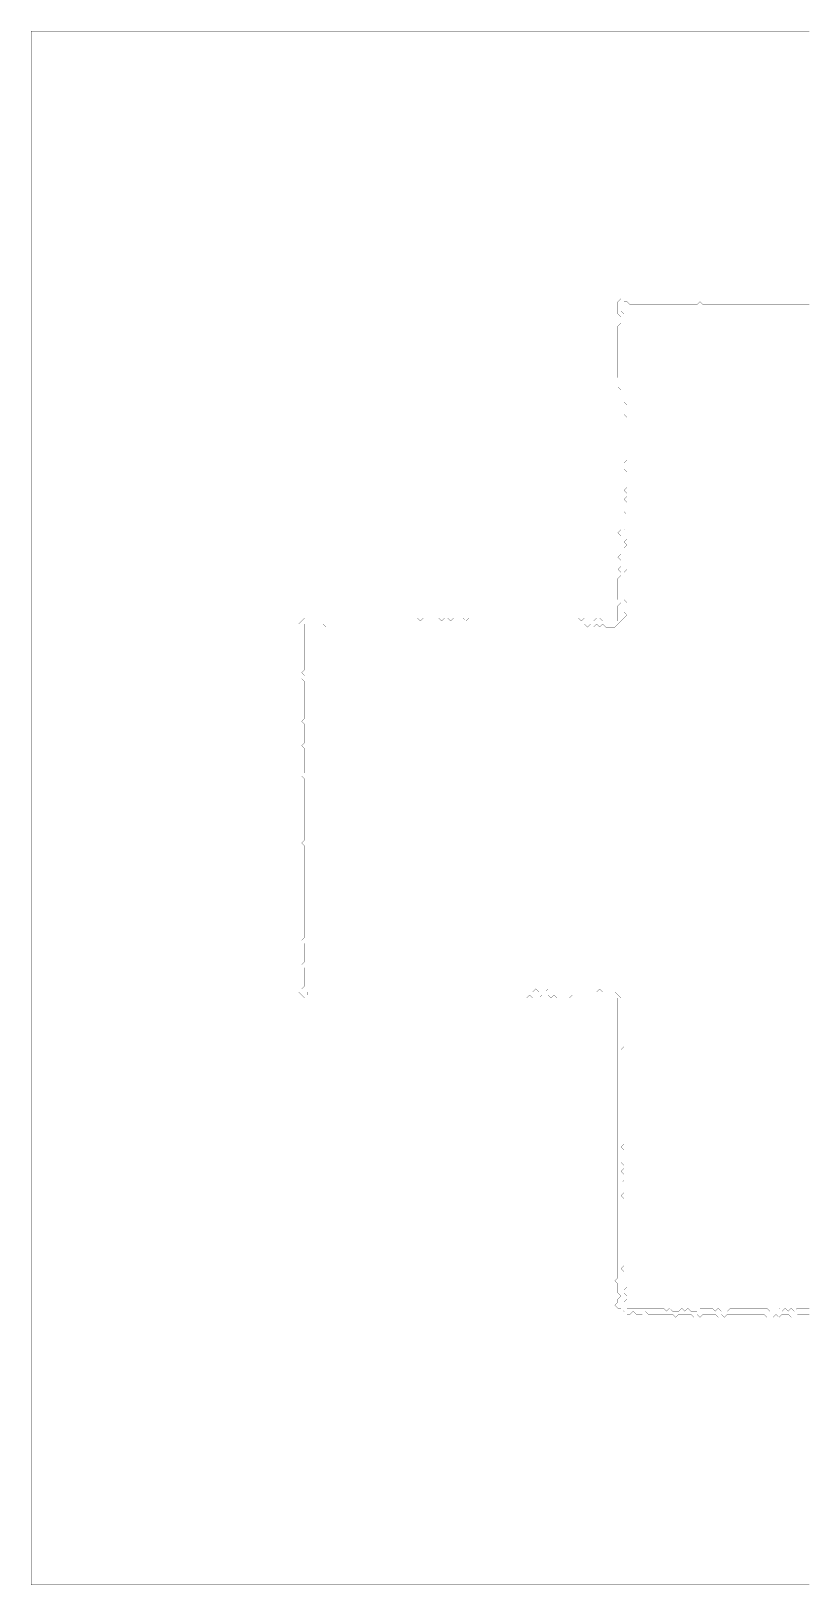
# Model space of a CAD drawing. Header units: metres. Extents: x 0 to 4979, y -4979 to 0.
# Drawn here: x 0 to 2489, y -4979 to 0 of the extents above; entities that cross this region are included whole.
import ezdxf

# ---------------------------------------------------------------- set-up
doc = ezdxf.new("R2010")
doc.units = ezdxf.units.M
doc.layers.add('conductor', color=1, linetype='Continuous')
doc.layers.add('substrate', color=5, linetype='Continuous')

msp = doc.modelspace()

# ---------------------------------------------------------------- linework, layer by layer
at = {"layer": 'conductor', "const_width": 0.5}
msp.add_lwpolyline([(2494, -876.8), (2484.3, -876.8), (2474.5, -876.8), (2464.8, -876.8), (2455, -876.8), (2445.3, -876.8), (2435.5, -876.8), (2425.8, -876.8), (2416.1, -876.8), (2406.3, -876.8), (2396.6, -876.8), (2386.8, -876.8), (2377.1, -876.8), (2367.4, -876.8), (2357.6, -876.8), (2347.9, -876.8), (2338.1, -876.8), (2328.4, -876.8), (2318.6, -876.8), (2308.9, -876.8), (2299.2, -876.8), (2289.4, -876.8), (2279.7, -876.8), (2269.9, -876.8), (2260.2, -876.8), (2250.4, -876.8), (2240.7, -876.8), (2231, -876.8), (2221.2, -876.8), (2211.5, -876.8), (2201.7, -876.8), (2192, -876.8), (2182.2, -876.8), (2172.5, -876.8), (2162.8, -876.8), (2153, -876.8), (2143.3, -867.1), (2133.5, -876.8), (2123.8, -876.8), (2114.1, -876.8), (2104.3, -876.8), (2094.6, -876.8), (2084.8, -876.8), (2075.1, -876.8), (2065.3, -876.8), (2055.6, -876.8), (2045.9, -876.8), (2036.1, -876.8), (2026.4, -876.8), (2016.6, -876.8), (2006.9, -876.8), (1997.1, -876.8), (1987.4, -876.8), (1977.7, -876.8), (1967.9, -876.8), (1958.2, -876.8), (1948.4, -876.8), (1938.7, -876.8), (1929, -876.8), (1919.2, -876.8), (1909.5, -867.1), (1899.7, -867.1), (1899.7, -876.8), (1890, -886.5), (1890, -896.3), (1899.7, -906), (1899.7, -915.8), (1899.7, -925.5), (1899.7, -935.2), (1899.7, -945), (1899.7, -954.7), (1899.7, -964.5), (1899.7, -974.2), (1899.7, -984), (1899.7, -993.7), (1899.7, -1003.4), (1899.7, -1013.2), (1899.7, -1022.9), (1899.7, -1032.7), (1899.7, -1042.4), (1899.7, -1052.2), (1899.7, -1061.9), (1899.7, -1071.6), (1899.7, -1081.4), (1899.7, -1091.1), (1899.7, -1100.9), (1899.7, -1110.6), (1899.7, -1120.4), (1899.7, -1130.1), (1899.7, -1139.8), (1899.7, -1149.6), (1899.7, -1159.3), (1899.7, -1169.1), (1899.7, -1178.8), (1899.7, -1188.5), (1909.5, -1198.3), (1899.7, -1208), (1899.7, -1217.8), (1899.7, -1227.5), (1909.5, -1237.3), (1909.5, -1247), (1909.5, -1256.7), (1909.5, -1266.5), (1909.5, -1276.2), (1909.5, -1286), (1909.5, -1295.7), (1909.5, -1305.5), (1909.5, -1315.2), (1909.5, -1324.9), (1909.5, -1334.7), (1909.5, -1344.4), (1909.5, -1354.2), (1899.7, -1363.9), (1909.5, -1373.6), (1899.7, -1383.4), (1899.7, -1393.1), (1899.7, -1402.9), (1909.5, -1412.6), (1909.5, -1422.4), (1909.5, -1432.1), (1909.5, -1441.8), (1909.5, -1451.6), (1909.5, -1461.3), (1899.7, -1471.1), (1909.5, -1480.8), (1909.5, -1490.6), (1899.7, -1500.3), (1909.5, -1510), (1909.5, -1519.8), (1909.5, -1529.5), (1899.7, -1539.3), (1909.5, -1549), (1909.5, -1558.8), (1909.5, -1568.5), (1909.5, -1578.2), (1909.5, -1588), (1899.7, -1597.7), (1899.7, -1607.5), (1899.7, -1617.2), (1909.5, -1626.9), (1899.7, -1636.7), (1909.5, -1646.4), (1899.7, -1656.2), (1899.7, -1665.9), (1899.7, -1675.7), (1899.7, -1685.4), (1899.7, -1695.1), (1909.5, -1704.9), (1909.5, -1714.6), (1909.5, -1724.4), (1899.7, -1734.1), (1899.7, -1743.9), (1899.7, -1753.6), (1899.7, -1763.3), (1899.7, -1773.1), (1899.7, -1782.8), (1899.7, -1792.6), (1899.7, -1802.3), (1899.7, -1812), (1899.7, -1821.8), (1909.5, -1831.5), (1899.7, -1841.3), (1899.7, -1851), (1899.7, -1860.8), (1909.5, -1870.5), (1899.7, -1880.2), (1890, -1890), (1880.2, -1899.7), (1870.5, -1909.5), (1860.8, -1909.5), (1851, -1909.5), (1841.3, -1909.5), (1831.5, -1899.7), (1821.8, -1909.5), (1812, -1899.7), (1802.3, -1909.5), (1792.6, -1899.7), (1782.8, -1909.5), (1773.1, -1899.7), (1763.3, -1899.7), (1753.6, -1899.7), (1743.9, -1899.7), (1734.1, -1899.7), (1724.4, -1899.7), (1714.6, -1899.7), (1704.9, -1899.7), (1695.1, -1899.7), (1685.4, -1899.7), (1675.7, -1899.7), (1665.9, -1899.7), (1656.2, -1899.7), (1646.4, -1899.7), (1636.7, -1899.7), (1626.9, -1899.7), (1617.2, -1899.7), (1607.5, -1899.7), (1597.7, -1899.7), (1588, -1899.7), (1578.2, -1899.7), (1568.5, -1899.7), (1558.8, -1899.7), (1549, -1899.7), (1539.3, -1899.7), (1529.5, -1899.7), (1519.8, -1899.7), (1510, -1899.7), (1500.3, -1899.7), (1490.6, -1899.7), (1480.8, -1899.7), (1471.1, -1899.7), (1461.3, -1899.7), (1451.6, -1899.7), (1441.8, -1899.7), (1432.1, -1899.7), (1422.4, -1899.7), (1412.6, -1899.7), (1402.9, -1899.7), (1393.1, -1899.7), (1383.4, -1899.7), (1373.6, -1899.7), (1363.9, -1899.7), (1354.2, -1899.7), (1344.4, -1899.7), (1334.7, -1899.7), (1324.9, -1899.7), (1315.2, -1899.7), (1305.5, -1899.7), (1295.7, -1899.7), (1286, -1899.7), (1276.2, -1899.7), (1266.5, -1899.7), (1256.7, -1899.7), (1247, -1899.7), (1237.3, -1899.7), (1227.5, -1899.7), (1217.8, -1899.7), (1208, -1899.7), (1198.3, -1899.7), (1188.5, -1899.7), (1178.8, -1899.7), (1169.1, -1899.7), (1159.3, -1899.7), (1149.6, -1899.7), (1139.8, -1899.7), (1130.1, -1899.7), (1120.4, -1899.7), (1110.6, -1899.7), (1100.9, -1899.7), (1091.1, -1899.7), (1081.4, -1899.7), (1071.6, -1899.7), (1061.9, -1899.7), (1052.2, -1899.7), (1042.4, -1899.7), (1032.7, -1899.7), (1022.9, -1899.7), (1013.2, -1899.7), (1003.4, -1899.7), (993.7, -1899.7), (984, -1899.7), (974.2, -1899.7), (964.5, -1899.7), (954.7, -1899.7), (945, -1909.5), (935.2, -1899.7), (925.5, -1899.7), (915.8, -1899.7), (906, -1899.7), (896.3, -1899.7), (886.5, -1890), (876.8, -1899.7), (876.8, -1909.5), (876.8, -1919.2), (876.8, -1929), (876.8, -1938.7), (876.8, -1948.4), (876.8, -1958.2), (876.8, -1967.9), (876.8, -1977.7), (876.8, -1987.4), (876.8, -1997.1), (876.8, -2006.9), (876.8, -2016.6), (876.8, -2026.4), (876.8, -2036.1), (876.8, -2045.9), (867.1, -2055.6), (876.8, -2065.3), (867.1, -2075.1), (876.8, -2084.8), (876.8, -2094.6), (876.8, -2104.3), (876.8, -2114.1), (876.8, -2123.8), (876.8, -2133.5), (876.8, -2143.3), (876.8, -2153), (876.8, -2162.8), (876.8, -2172.5), (876.8, -2182.2), (876.8, -2192), (876.8, -2201.7), (867.1, -2211.5), (876.8, -2221.2), (876.8, -2231), (876.8, -2240.7), (876.8, -2250.4), (876.8, -2260.2), (876.8, -2269.9), (876.8, -2279.7), (867.1, -2289.4), (876.8, -2299.2), (876.8, -2308.9), (876.8, -2318.6), (876.8, -2328.4), (876.8, -2338.1), (876.8, -2347.9), (876.8, -2357.6), (876.8, -2367.4), (876.8, -2377.1), (867.1, -2386.8), (876.8, -2396.6), (876.8, -2406.3), (876.8, -2416.1), (876.8, -2425.8), (876.8, -2435.5), (876.8, -2445.3), (876.8, -2455), (876.8, -2464.8), (876.8, -2474.5), (876.8, -2484.3), (876.8, -2494), (876.8, -2503.7), (876.8, -2513.5), (876.8, -2523.2), (876.8, -2533), (876.8, -2542.7), (876.8, -2552.5), (876.8, -2562.2), (876.8, -2571.9), (876.8, -2581.7), (876.8, -2591.4), (867.1, -2601.2), (876.8, -2610.9), (876.8, -2620.6), (876.8, -2630.4), (876.8, -2640.1), (876.8, -2649.9), (876.8, -2659.6), (876.8, -2669.4), (876.8, -2679.1), (876.8, -2688.8), (876.8, -2698.6), (876.8, -2708.3), (876.8, -2718.1), (876.8, -2727.8), (876.8, -2737.6), (876.8, -2747.3), (876.8, -2757), (876.8, -2766.8), (876.8, -2776.5), (876.8, -2786.3), (876.8, -2796), (876.8, -2805.8), (876.8, -2815.5), (876.8, -2825.2), (876.8, -2835), (876.8, -2844.7), (876.8, -2854.5), (876.8, -2864.2), (876.8, -2873.9), (876.8, -2883.7), (876.8, -2893.4), (876.8, -2903.2), (867.1, -2912.9), (876.8, -2922.7), (876.8, -2932.4), (876.8, -2942.1), (876.8, -2951.9), (876.8, -2961.6), (876.8, -2971.4), (876.8, -2981.1), (867.1, -2990.9), (876.8, -3000.6), (876.8, -3010.3), (876.8, -3020.1), (876.8, -3029.8), (876.8, -3039.6), (876.8, -3049.3), (876.8, -3059), (867.1, -3068.8), (876.8, -3068.8), (886.5, -3078.5), (886.5, -3088.3), (896.3, -3088.3), (906, -3078.5), (915.8, -3078.5), (925.5, -3078.5), (935.2, -3078.5), (945, -3078.5), (954.7, -3078.5), (964.5, -3078.5), (974.2, -3078.5), (984, -3078.5), (993.7, -3078.5), (1003.4, -3078.5), (1013.2, -3078.5), (1022.9, -3078.5), (1032.7, -3078.5), (1042.4, -3078.5), (1052.2, -3078.5), (1061.9, -3078.5), (1071.6, -3078.5), (1081.4, -3078.5), (1091.1, -3078.5), (1100.9, -3078.5), (1110.6, -3078.5), (1120.4, -3078.5), (1130.1, -3078.5), (1139.8, -3078.5), (1149.6, -3078.5), (1159.3, -3078.5), (1169.1, -3078.5), (1178.8, -3078.5), (1188.5, -3078.5), (1198.3, -3078.5), (1208, -3078.5), (1217.8, -3078.5), (1227.5, -3078.5), (1237.3, -3078.5), (1247, -3078.5), (1256.7, -3078.5), (1266.5, -3078.5), (1276.2, -3078.5), (1286, -3078.5), (1295.7, -3078.5), (1305.5, -3078.5), (1315.2, -3078.5), (1324.9, -3078.5), (1334.7, -3078.5), (1344.4, -3078.5), (1354.2, -3078.5), (1363.9, -3078.5), (1373.6, -3078.5), (1383.4, -3078.5), (1393.1, -3078.5), (1402.9, -3078.5), (1412.6, -3078.5), (1422.4, -3078.5), (1432.1, -3078.5), (1441.8, -3078.5), (1451.6, -3078.5), (1461.3, -3078.5), (1471.1, -3078.5), (1480.8, -3078.5), (1490.6, -3078.5), (1500.3, -3078.5), (1510, -3078.5), (1519.8, -3078.5), (1529.5, -3078.5), (1539.3, -3078.5), (1549, -3078.5), (1558.8, -3078.5), (1568.5, -3078.5), (1578.2, -3078.5), (1588, -3078.5), (1597.7, -3078.5), (1607.5, -3078.5), (1617.2, -3068.8), (1626.9, -3078.5), (1636.7, -3078.5), (1646.4, -3078.5), (1656.2, -3068.8), (1665.9, -3068.8), (1675.7, -3078.5), (1685.4, -3078.5), (1695.1, -3078.5), (1704.9, -3078.5), (1714.6, -3078.5), (1724.4, -3078.5), (1734.1, -3078.5), (1743.9, -3078.5), (1753.6, -3078.5), (1763.3, -3078.5), (1773.1, -3078.5), (1782.8, -3078.5), (1792.6, -3078.5), (1802.3, -3078.5), (1812, -3078.5), (1821.8, -3068.8), (1831.5, -3078.5), (1841.3, -3078.5), (1851, -3078.5), (1860.8, -3078.5), (1870.5, -3078.5), (1880.2, -3088.3), (1890, -3098), (1890, -3107.8), (1890, -3117.5), (1899.7, -3127.2), (1899.7, -3137), (1899.7, -3146.7), (1899.7, -3156.5), (1899.7, -3166.2), (1899.7, -3176), (1899.7, -3185.7), (1899.7, -3195.4), (1899.7, -3205.2), (1899.7, -3214.9), (1899.7, -3224.7), (1899.7, -3234.4), (1899.7, -3244.1), (1899.7, -3253.9), (1890, -3263.6), (1890, -3273.4), (1899.7, -3283.1), (1899.7, -3292.9), (1899.7, -3302.6), (1899.7, -3312.3), (1899.7, -3322.1), (1899.7, -3331.8), (1899.7, -3341.6), (1899.7, -3351.3), (1899.7, -3361.1), (1899.7, -3370.8), (1899.7, -3380.5), (1899.7, -3390.3), (1899.7, -3400), (1899.7, -3409.8), (1899.7, -3419.5), (1899.7, -3429.2), (1899.7, -3439), (1899.7, -3448.7), (1899.7, -3458.5), (1899.7, -3468.2), (1899.7, -3478), (1899.7, -3487.7), (1899.7, -3497.4), (1899.7, -3507.2), (1899.7, -3516.9), (1899.7, -3526.7), (1899.7, -3536.4), (1899.7, -3546.2), (1899.7, -3555.9), (1899.7, -3565.6), (1890, -3575.4), (1899.7, -3585.1), (1899.7, -3594.9), (1899.7, -3604.6), (1899.7, -3614.4), (1890, -3624.1), (1899.7, -3633.8), (1899.7, -3643.6), (1890, -3653.3), (1899.7, -3663.1), (1899.7, -3672.8), (1899.7, -3682.5), (1890, -3692.3), (1899.7, -3702), (1899.7, -3711.8), (1899.7, -3721.5), (1890, -3731.3), (1899.7, -3741), (1899.7, -3750.7), (1899.7, -3760.5), (1899.7, -3770.2), (1899.7, -3780), (1899.7, -3789.7), (1899.7, -3799.5), (1899.7, -3809.2), (1899.7, -3818.9), (1899.7, -3828.7), (1899.7, -3838.4), (1899.7, -3848.2), (1899.7, -3857.9), (1899.7, -3867.6), (1899.7, -3877.4), (1899.7, -3887.1), (1899.7, -3896.9), (1899.7, -3906.6), (1899.7, -3916.4), (1899.7, -3926.1), (1899.7, -3935.8), (1899.7, -3945.6), (1899.7, -3955.3), (1890, -3965.1), (1899.7, -3974.8), (1899.7, -3984.6), (1899.7, -3994.3), (1899.7, -4004), (1899.7, -4013.8), (1909.5, -4023.5), (1899.7, -4033.3), (1899.7, -4043), (1909.5, -4052.8), (1909.5, -4062.5), (1899.7, -4072.2), (1899.7, -4082), (1909.5, -4091.7), (1919.2, -4091.7), (1929, -4091.7), (1938.7, -4091.7), (1948.4, -4091.7), (1958.2, -4091.7), (1967.9, -4091.7), (1977.7, -4091.7), (1987.4, -4091.7), (1997.1, -4091.7), (2006.9, -4091.7), (2016.6, -4091.7), (2026.4, -4091.7), (2036.1, -4101.5), (2045.9, -4091.7), (2055.6, -4101.5), (2065.3, -4101.5), (2075.1, -4101.5), (2084.8, -4091.7), (2094.6, -4101.5), (2104.3, -4091.7), (2114.1, -4101.5), (2123.8, -4101.5), (2133.5, -4101.5), (2143.3, -4091.7), (2153, -4091.7), (2162.8, -4091.7), (2172.5, -4091.7), (2182.2, -4091.7), (2192, -4101.5), (2201.7, -4091.7), (2211.5, -4101.5), (2221.2, -4091.7), (2231, -4101.5), (2240.7, -4091.7), (2250.4, -4091.7), (2260.2, -4091.7), (2269.9, -4091.7), (2279.7, -4091.7), (2289.4, -4091.7), (2299.2, -4091.7), (2308.9, -4091.7), (2318.6, -4091.7), (2328.4, -4091.7), (2338.1, -4091.7), (2347.9, -4091.7), (2357.6, -4091.7), (2367.4, -4101.5), (2377.1, -4091.7), (2386.8, -4101.5), (2396.6, -4091.7), (2406.3, -4101.5), (2416.1, -4091.7), (2425.8, -4101.5), (2435.5, -4091.7), (2445.3, -4101.5), (2455, -4091.7), (2464.8, -4091.7), (2474.5, -4091.7), (2484.3, -4091.7), (2494, -4091.7)], dxfattribs=at)
msp.add_lwpolyline([(1899.7, -876.8), (1909.5, -867.1), (1919.2, -876.8), (1909.5, -886.5)], close=True, dxfattribs=at)
at = {"layer": 'substrate', "const_width": 0.5}
for points in [[(2494, 0), (2484.3, 0), (2474.5, 0), (2464.8, 0), (2455, 0), (2445.3, 0), (2435.5, 0), (2425.8, 0), (2416.1, 0), (2406.3, 0), (2396.6, 0), (2386.8, 0), (2377.1, 0), (2367.4, 0), (2357.6, 0), (2347.9, 0), (2338.1, 0), (2328.4, 0), (2318.6, 0), (2308.9, 0), (2299.2, 0), (2289.4, 0), (2279.7, 0), (2269.9, 0), (2260.2, 0), (2250.4, 0), (2240.7, 0), (2231, 0), (2221.2, 0), (2211.5, 0), (2201.7, 0), (2192, 0), (2182.2, 0), (2172.5, 0), (2162.8, 0), (2153, 0), (2143.3, 0), (2133.5, 0), (2123.8, 0), (2114.1, 0), (2104.3, 0), (2094.6, 0), (2084.8, 0), (2075.1, 0), (2065.3, 0), (2055.6, 0), (2045.9, 0), (2036.1, 0), (2026.4, 0), (2016.6, 0), (2006.9, 0), (1997.1, 0), (1987.4, 0), (1977.7, 0), (1967.9, 0), (1958.2, 0), (1948.4, 0), (1938.7, 0), (1929, 0), (1919.2, 0), (1909.5, 0), (1899.7, 0), (1890, 0), (1880.2, 0), (1870.5, 0), (1860.8, 0), (1851, 0), (1841.3, 0), (1831.5, 0), (1821.8, 0), (1812, 0), (1802.3, 0), (1792.6, 0), (1782.8, 0), (1773.1, 0), (1763.3, 0), (1753.6, 0), (1743.9, 0), (1734.1, 0), (1724.4, 0), (1714.6, 0), (1704.9, 0), (1695.1, 0), (1685.4, 0), (1675.7, 0), (1665.9, 0), (1656.2, 0), (1646.4, 0), (1636.7, 0), (1626.9, 0), (1617.2, 0), (1607.5, 0), (1597.7, 0), (1588, 0), (1578.2, 0), (1568.5, 0), (1558.8, 0), (1549, 0), (1539.3, 0), (1529.5, 0), (1519.8, 0), (1510, 0), (1500.3, 0), (1490.6, 0), (1480.8, 0), (1471.1, 0), (1461.3, 0), (1451.6, 0), (1441.8, 0), (1432.1, 0), (1422.4, 0), (1412.6, 0), (1402.9, 0), (1393.1, 0), (1383.4, 0), (1373.6, 0), (1363.9, 0), (1354.2, 0), (1344.4, 0), (1334.7, 0), (1324.9, 0), (1315.2, 0), (1305.5, 0), (1295.7, 0), (1286, 0), (1276.2, 0), (1266.5, 0), (1256.7, 0), (1247, 0), (1237.3, 0), (1227.5, 0), (1217.8, 0), (1208, 0), (1198.3, 0), (1188.5, 0), (1178.8, 0), (1169.1, 0), (1159.3, 0), (1149.6, 0), (1139.8, 0), (1130.1, 0), (1120.4, 0), (1110.6, 0), (1100.9, 0), (1091.1, 0), (1081.4, 0), (1071.6, 0), (1061.9, 0), (1052.2, 0), (1042.4, 0), (1032.7, 0), (1022.9, 0), (1013.2, 0), (1003.4, 0), (993.7, 0), (984, 0), (974.2, 0), (964.5, 0), (954.7, 0), (945, 0), (935.2, 0), (925.5, 0), (915.8, 0), (906, 0), (896.3, 0), (886.5, 0), (876.8, 0), (867.1, 0), (857.3, 0), (847.6, 0), (837.8, 0), (828.1, 0), (818.3, 0), (808.6, 0), (798.9, 0), (789.1, 0), (779.4, 0), (769.6, 0), (759.9, 0), (750.1, 0), (740.4, 0), (730.7, 0), (720.9, 0), (711.2, 0), (701.4, 0), (691.7, 0), (682, 0), (672.2, 0), (662.5, 0), (652.7, 0), (643, 0), (633.2, 0), (623.5, 0), (613.8, 0), (604, 0), (594.3, 0), (584.5, 0), (574.8, 0), (565, 0), (555.3, 0), (545.6, 0), (535.8, 0), (526.1, 0), (516.3, 0), (506.6, 0), (496.9, 0), (487.1, 0), (477.4, 0), (467.6, 0), (457.9, 0), (448.1, 0), (438.4, 0), (428.7, 0), (418.9, 0), (409.2, 0), (399.4, 0), (389.7, 0), (379.9, 0), (370.2, 0), (360.5, 0), (350.7, 0), (341, 0), (331.2, 0), (321.5, 0), (311.8, 0), (302, 0), (292.3, 0), (282.5, 0), (272.8, 0), (263, 0), (253.3, 0), (243.6, 0), (233.8, 0), (224.1, 0), (214.3, 0), (204.6, 0), (194.8, 0), (185.1, 0), (175.4, 0), (165.6, 0), (155.9, 0), (146.1, 0), (136.4, 0), (126.6, 0), (116.9, 0), (107.2, 0), (97.4, 0), (87.7, 0), (77.9, 0), (68.2, 0), (58.5, 0), (48.7, 0), (39, 0), (29.2, 0), (19.5, 0), (9.7, 0), (0, 0), (0, -9.7), (0, -19.5), (0, -29.2), (0, -39), (0, -48.7), (0, -58.5), (0, -68.2), (0, -77.9), (0, -87.7), (0, -97.4), (0, -107.2), (0, -116.9), (0, -126.6), (0, -136.4), (0, -146.1), (0, -155.9), (0, -165.6), (0, -175.4), (0, -185.1), (0, -194.8), (0, -204.6), (0, -214.3), (0, -224.1), (0, -233.8), (0, -243.6), (0, -253.3), (0, -263), (0, -272.8), (0, -282.5), (0, -292.3), (0, -302), (0, -311.8), (0, -321.5), (0, -331.2), (0, -341), (0, -350.7), (0, -360.5), (0, -370.2), (0, -379.9), (0, -389.7), (0, -399.4), (0, -409.2), (0, -418.9), (0, -428.7), (0, -438.4), (0, -448.1), (0, -457.9), (0, -467.6), (0, -477.4), (0, -487.1), (0, -496.9), (0, -506.6), (0, -516.3), (0, -526.1), (0, -535.8), (0, -545.6), (0, -555.3), (0, -565), (0, -574.8), (0, -584.5), (0, -594.3), (0, -604), (0, -613.8), (0, -623.5), (0, -633.2), (0, -643), (0, -652.7), (0, -662.5), (0, -672.2), (0, -682), (0, -691.7), (0, -701.4), (0, -711.2), (0, -720.9), (0, -730.7), (0, -740.4), (0, -750.1), (0, -759.9), (0, -769.6), (0, -779.4), (0, -789.1), (0, -798.9), (0, -808.6), (0, -818.3), (0, -828.1), (0, -837.8), (0, -847.6), (0, -857.3), (0, -867.1), (0, -876.8), (0, -886.5), (0, -896.3), (0, -906), (0, -915.8), (0, -925.5), (0, -935.2), (0, -945), (0, -954.7), (0, -964.5), (0, -974.2), (0, -984), (0, -993.7), (0, -1003.4), (0, -1013.2), (0, -1022.9), (0, -1032.7), (0, -1042.4), (0, -1052.2), (0, -1061.9), (0, -1071.6), (0, -1081.4), (0, -1091.1), (0, -1100.9), (0, -1110.6), (0, -1120.4), (0, -1130.1), (0, -1139.8), (0, -1149.6), (0, -1159.3), (0, -1169.1), (0, -1178.8), (0, -1188.5), (0, -1198.3), (0, -1208), (0, -1217.8), (0, -1227.5), (0, -1237.3), (0, -1247), (0, -1256.7), (0, -1266.5), (0, -1276.2), (0, -1286), (0, -1295.7), (0, -1305.5), (0, -1315.2), (0, -1324.9), (0, -1334.7), (0, -1344.4), (0, -1354.2), (0, -1363.9), (0, -1373.6), (0, -1383.4), (0, -1393.1), (0, -1402.9), (0, -1412.6), (0, -1422.4), (0, -1432.1), (0, -1441.8), (0, -1451.6), (0, -1461.3), (0, -1471.1), (0, -1480.8), (0, -1490.6), (0, -1500.3), (0, -1510), (0, -1519.8), (0, -1529.5), (0, -1539.3), (0, -1549), (0, -1558.8), (0, -1568.5), (0, -1578.2), (0, -1588), (0, -1597.7), (0, -1607.5), (0, -1617.2), (0, -1626.9), (0, -1636.7), (0, -1646.4), (0, -1656.2), (0, -1665.9), (0, -1675.7), (0, -1685.4), (0, -1695.1), (0, -1704.9), (0, -1714.6), (0, -1724.4), (0, -1734.1), (0, -1743.9), (0, -1753.6), (0, -1763.3), (0, -1773.1), (0, -1782.8), (0, -1792.6), (0, -1802.3), (0, -1812), (0, -1821.8), (0, -1831.5), (0, -1841.3), (0, -1851), (0, -1860.8), (0, -1870.5), (0, -1880.2), (0, -1890), (0, -1899.7), (0, -1909.5), (0, -1919.2), (0, -1929), (0, -1938.7), (0, -1948.4), (0, -1958.2), (0, -1967.9), (0, -1977.7), (0, -1987.4), (0, -1997.1), (0, -2006.9), (0, -2016.6), (0, -2026.4), (0, -2036.1), (0, -2045.9), (0, -2055.6), (0, -2065.3), (0, -2075.1), (0, -2084.8), (0, -2094.6), (0, -2104.3), (0, -2114.1), (0, -2123.8), (0, -2133.5), (0, -2143.3), (0, -2153), (0, -2162.8), (0, -2172.5), (0, -2182.2), (0, -2192), (0, -2201.7), (0, -2211.5), (0, -2221.2), (0, -2231), (0, -2240.7), (0, -2250.4), (0, -2260.2), (0, -2269.9), (0, -2279.7), (0, -2289.4), (0, -2299.2), (0, -2308.9), (0, -2318.6), (0, -2328.4), (0, -2338.1), (0, -2347.9), (0, -2357.6), (0, -2367.4), (0, -2377.1), (0, -2386.8), (0, -2396.6), (0, -2406.3), (0, -2416.1), (0, -2425.8), (0, -2435.5), (0, -2445.3), (0, -2455), (0, -2464.8), (0, -2474.5), (0, -2484.3), (0, -2494), (0, -2503.7), (0, -2513.5), (0, -2523.2), (0, -2533), (0, -2542.7), (0, -2552.5), (0, -2562.2), (0, -2571.9), (0, -2581.7), (0, -2591.4), (0, -2601.2), (0, -2610.9), (0, -2620.6), (0, -2630.4), (0, -2640.1), (0, -2649.9), (0, -2659.6), (0, -2669.4), (0, -2679.1), (0, -2688.8), (0, -2698.6), (0, -2708.3), (0, -2718.1), (0, -2727.8), (0, -2737.6), (0, -2747.3), (0, -2757), (0, -2766.8), (0, -2776.5), (0, -2786.3), (0, -2796), (0, -2805.8), (0, -2815.5), (0, -2825.2), (0, -2835), (0, -2844.7), (0, -2854.5), (0, -2864.2), (0, -2873.9), (0, -2883.7), (0, -2893.4), (0, -2903.2), (0, -2912.9), (0, -2922.7), (0, -2932.4), (0, -2942.1), (0, -2951.9), (0, -2961.6), (0, -2971.4), (0, -2981.1), (0, -2990.9), (0, -3000.6), (0, -3010.3), (0, -3020.1), (0, -3029.8), (0, -3039.6), (0, -3049.3), (0, -3059), (0, -3068.8), (0, -3078.5), (0, -3088.3), (0, -3098), (0, -3107.8), (0, -3117.5), (0, -3127.2), (0, -3137), (0, -3146.7), (0, -3156.5), (0, -3166.2), (0, -3176), (0, -3185.7), (0, -3195.4), (0, -3205.2), (0, -3214.9), (0, -3224.7), (0, -3234.4), (0, -3244.1), (0, -3253.9), (0, -3263.6), (0, -3273.4), (0, -3283.1), (0, -3292.9), (0, -3302.6), (0, -3312.3), (0, -3322.1), (0, -3331.8), (0, -3341.6), (0, -3351.3), (0, -3361.1), (0, -3370.8), (0, -3380.5), (0, -3390.3), (0, -3400), (0, -3409.8), (0, -3419.5), (0, -3429.2), (0, -3439), (0, -3448.7), (0, -3458.5), (0, -3468.2), (0, -3478), (0, -3487.7), (0, -3497.4), (0, -3507.2), (0, -3516.9), (0, -3526.7), (0, -3536.4), (0, -3546.2), (0, -3555.9), (0, -3565.6), (0, -3575.4), (0, -3585.1), (0, -3594.9), (0, -3604.6), (0, -3614.4), (0, -3624.1), (0, -3633.8), (0, -3643.6), (0, -3653.3), (0, -3663.1), (0, -3672.8), (0, -3682.5), (0, -3692.3), (0, -3702), (0, -3711.8), (0, -3721.5), (0, -3731.3), (0, -3741), (0, -3750.7), (0, -3760.5), (0, -3770.2), (0, -3780), (0, -3789.7), (0, -3799.5), (0, -3809.2), (0, -3818.9), (0, -3828.7), (0, -3838.4), (0, -3848.2), (0, -3857.9), (0, -3867.6), (0, -3877.4), (0, -3887.1), (0, -3896.9), (0, -3906.6), (0, -3916.4), (0, -3926.1), (0, -3935.8), (0, -3945.6), (0, -3955.3), (0, -3965.1), (0, -3974.8), (0, -3984.6), (0, -3994.3), (0, -4004), (0, -4013.8), (0, -4023.5), (0, -4033.3), (0, -4043), (0, -4052.8), (0, -4062.5), (0, -4072.2), (0, -4082), (0, -4091.7), (0, -4101.5), (0, -4111.2), (0, -4120.9), (0, -4130.7), (0, -4140.4), (0, -4150.2), (0, -4159.9), (0, -4169.7), (0, -4179.4), (0, -4189.1), (0, -4198.9), (0, -4208.6), (0, -4218.4), (0, -4228.1), (0, -4237.9), (0, -4247.6), (0, -4257.3), (0, -4267.1), (0, -4276.8), (0, -4286.6), (0, -4296.3), (0, -4306), (0, -4315.8), (0, -4325.5), (0, -4335.3), (0, -4345), (0, -4354.8), (0, -4364.5), (0, -4374.2), (0, -4384), (0, -4393.7), (0, -4403.5), (0, -4413.2), (0, -4423), (0, -4432.7), (0, -4442.4), (0, -4452.2), (0, -4461.9), (0, -4471.7), (0, -4481.4), (0, -4491.1), (0, -4500.9), (0, -4510.6), (0, -4520.4), (0, -4530.1), (0, -4539.9), (0, -4549.6), (0, -4559.3), (0, -4569.1), (0, -4578.8), (0, -4588.6), (0, -4598.3), (0, -4608.1), (0, -4617.8), (0, -4627.5), (0, -4637.3), (0, -4647), (0, -4656.8), (0, -4666.5), (0, -4676.2), (0, -4686), (0, -4695.7), (0, -4705.5), (0, -4715.2), (0, -4725), (0, -4734.7), (0, -4744.4), (0, -4754.2), (0, -4763.9), (0, -4773.7), (0, -4783.4), (0, -4793.2), (0, -4802.9), (0, -4812.6), (0, -4822.4), (0, -4832.1), (0, -4841.9), (0, -4851.6), (0, -4861.4), (0, -4871.1), (0, -4880.8), (0, -4890.6), (0, -4900.3), (0, -4910.1), (0, -4919.8), (0, -4929.5), (0, -4939.3), (0, -4949), (0, -4958.8), (0, -4968.5), (0, -4978.3), (9.7, -4978.3), (19.5, -4978.3), (29.2, -4978.3), (39, -4978.3), (48.7, -4978.3), (58.5, -4978.3), (68.2, -4978.3), (77.9, -4978.3), (87.7, -4978.3), (97.4, -4978.3), (107.2, -4978.3), (116.9, -4978.3), (126.6, -4978.3), (136.4, -4978.3), (146.1, -4978.3), (155.9, -4978.3), (165.6, -4978.3), (175.4, -4978.3), (185.1, -4978.3), (194.8, -4978.3), (204.6, -4978.3), (214.3, -4978.3), (224.1, -4978.3), (233.8, -4978.3), (243.6, -4978.3), (253.3, -4978.3), (263, -4978.3), (272.8, -4978.3), (282.5, -4978.3), (292.3, -4978.3), (302, -4978.3), (311.8, -4978.3), (321.5, -4978.3), (331.2, -4978.3), (341, -4978.3), (350.7, -4978.3), (360.5, -4978.3), (370.2, -4978.3), (379.9, -4978.3), (389.7, -4978.3), (399.4, -4978.3), (409.2, -4978.3), (418.9, -4978.3), (428.7, -4978.3), (438.4, -4978.3), (448.1, -4978.3), (457.9, -4978.3), (467.6, -4978.3), (477.4, -4978.3), (487.1, -4978.3), (496.9, -4978.3), (506.6, -4978.3), (516.3, -4978.3), (526.1, -4978.3), (535.8, -4978.3), (545.6, -4978.3), (555.3, -4978.3), (565, -4978.3), (574.8, -4978.3), (584.5, -4978.3), (594.3, -4978.3), (604, -4978.3), (613.8, -4978.3), (623.5, -4978.3), (633.2, -4978.3), (643, -4978.3), (652.7, -4978.3), (662.5, -4978.3), (672.2, -4978.3), (682, -4978.3), (691.7, -4978.3), (701.4, -4978.3), (711.2, -4978.3), (720.9, -4978.3), (730.7, -4978.3), (740.4, -4978.3), (750.1, -4978.3), (759.9, -4978.3), (769.6, -4978.3), (779.4, -4978.3), (789.1, -4978.3), (798.9, -4978.3), (808.6, -4978.3), (818.3, -4978.3), (828.1, -4978.3), (837.8, -4978.3), (847.6, -4978.3), (857.3, -4978.3), (867.1, -4978.3), (876.8, -4978.3), (886.5, -4978.3), (896.3, -4978.3), (906, -4978.3), (915.8, -4978.3), (925.5, -4978.3), (935.2, -4978.3), (945, -4978.3), (954.7, -4978.3), (964.5, -4978.3), (974.2, -4978.3), (984, -4978.3), (993.7, -4978.3), (1003.4, -4978.3), (1013.2, -4978.3), (1022.9, -4978.3), (1032.7, -4978.3), (1042.4, -4978.3), (1052.2, -4978.3), (1061.9, -4978.3), (1071.6, -4978.3), (1081.4, -4978.3), (1091.1, -4978.3), (1100.9, -4978.3), (1110.6, -4978.3), (1120.4, -4978.3), (1130.1, -4978.3), (1139.8, -4978.3), (1149.6, -4978.3), (1159.3, -4978.3), (1169.1, -4978.3), (1178.8, -4978.3), (1188.5, -4978.3), (1198.3, -4978.3), (1208, -4978.3), (1217.8, -4978.3), (1227.5, -4978.3), (1237.3, -4978.3), (1247, -4978.3), (1256.7, -4978.3), (1266.5, -4978.3), (1276.2, -4978.3), (1286, -4978.3), (1295.7, -4978.3), (1305.5, -4978.3), (1315.2, -4978.3), (1324.9, -4978.3), (1334.7, -4978.3), (1344.4, -4978.3), (1354.2, -4978.3), (1363.9, -4978.3), (1373.6, -4978.3), (1383.4, -4978.3), (1393.1, -4978.3), (1402.9, -4978.3), (1412.6, -4978.3), (1422.4, -4978.3), (1432.1, -4978.3), (1441.8, -4978.3), (1451.6, -4978.3), (1461.3, -4978.3), (1471.1, -4978.3), (1480.8, -4978.3), (1490.6, -4978.3), (1500.3, -4978.3), (1510, -4978.3), (1519.8, -4978.3), (1529.5, -4978.3), (1539.3, -4978.3), (1549, -4978.3), (1558.8, -4978.3), (1568.5, -4978.3), (1578.2, -4978.3), (1588, -4978.3), (1597.7, -4978.3), (1607.5, -4978.3), (1617.2, -4978.3), (1626.9, -4978.3), (1636.7, -4978.3), (1646.4, -4978.3), (1656.2, -4978.3), (1665.9, -4978.3), (1675.7, -4978.3), (1685.4, -4978.3), (1695.1, -4978.3), (1704.9, -4978.3), (1714.6, -4978.3), (1724.4, -4978.3), (1734.1, -4978.3), (1743.9, -4978.3), (1753.6, -4978.3), (1763.3, -4978.3), (1773.1, -4978.3), (1782.8, -4978.3), (1792.6, -4978.3), (1802.3, -4978.3), (1812, -4978.3), (1821.8, -4978.3), (1831.5, -4978.3), (1841.3, -4978.3), (1851, -4978.3), (1860.8, -4978.3), (1870.5, -4978.3), (1880.2, -4978.3), (1890, -4978.3), (1899.7, -4978.3), (1909.5, -4978.3), (1919.2, -4978.3), (1929, -4978.3), (1938.7, -4978.3), (1948.4, -4978.3), (1958.2, -4978.3), (1967.9, -4978.3), (1977.7, -4978.3), (1987.4, -4978.3), (1997.1, -4978.3), (2006.9, -4978.3), (2016.6, -4978.3), (2026.4, -4978.3), (2036.1, -4978.3), (2045.9, -4978.3), (2055.6, -4978.3), (2065.3, -4978.3), (2075.1, -4978.3), (2084.8, -4978.3), (2094.6, -4978.3), (2104.3, -4978.3), (2114.1, -4978.3), (2123.8, -4978.3), (2133.5, -4978.3), (2143.3, -4978.3), (2153, -4978.3), (2162.8, -4978.3), (2172.5, -4978.3), (2182.2, -4978.3), (2192, -4978.3), (2201.7, -4978.3), (2211.5, -4978.3), (2221.2, -4978.3), (2231, -4978.3), (2240.7, -4978.3), (2250.4, -4978.3), (2260.2, -4978.3), (2269.9, -4978.3), (2279.7, -4978.3), (2289.4, -4978.3), (2299.2, -4978.3), (2308.9, -4978.3), (2318.6, -4978.3), (2328.4, -4978.3), (2338.1, -4978.3), (2347.9, -4978.3), (2357.6, -4978.3), (2367.4, -4978.3), (2377.1, -4978.3), (2386.8, -4978.3), (2396.6, -4978.3), (2406.3, -4978.3), (2416.1, -4978.3), (2425.8, -4978.3), (2435.5, -4978.3), (2445.3, -4978.3), (2455, -4978.3), (2464.8, -4978.3), (2474.5, -4978.3), (2484.3, -4978.3), (2494, -4978.3)], [(2494, -4111.2), (2484.3, -4111.2), (2474.5, -4111.2), (2464.8, -4111.2), (2455, -4111.2), (2445.3, -4120.9), (2435.5, -4120.9), (2425.8, -4111.2), (2416.1, -4111.2), (2406.3, -4111.2), (2396.6, -4120.9), (2386.8, -4111.2), (2377.1, -4120.9), (2367.4, -4120.9), (2357.6, -4120.9), (2347.9, -4111.2), (2338.1, -4111.2), (2328.4, -4111.2), (2318.6, -4111.2), (2308.9, -4111.2), (2299.2, -4111.2), (2289.4, -4111.2), (2279.7, -4111.2), (2269.9, -4111.2), (2260.2, -4111.2), (2250.4, -4111.2), (2240.7, -4111.2), (2231, -4111.2), (2221.2, -4120.9), (2211.5, -4111.2), (2201.7, -4120.9), (2192, -4111.2), (2182.2, -4111.2), (2172.5, -4111.2), (2162.8, -4111.2), (2153, -4111.2), (2143.3, -4120.9), (2133.5, -4111.2), (2123.8, -4120.9), (2114.1, -4111.2), (2104.3, -4111.2), (2094.6, -4111.2), (2084.8, -4111.2), (2075.1, -4111.2), (2065.3, -4120.9), (2055.6, -4111.2), (2045.9, -4111.2), (2036.1, -4111.2), (2026.4, -4111.2), (2016.6, -4111.2), (2006.9, -4111.2), (1997.1, -4111.2), (1987.4, -4111.2), (1977.7, -4111.2), (1967.9, -4101.5), (1958.2, -4111.2), (1948.4, -4111.2), (1938.7, -4111.2), (1929, -4101.5), (1919.2, -4111.2), (1909.5, -4111.2), (1899.7, -4101.5), (1890, -4091.7), (1880.2, -4091.7), (1870.5, -4082), (1880.2, -4072.2), (1880.2, -4062.5), (1890, -4052.8), (1880.2, -4043), (1880.2, -4033.3), (1880.2, -4023.5), (1880.2, -4013.8), (1870.5, -4004), (1880.2, -3994.3), (1880.2, -3984.6), (1880.2, -3974.8), (1880.2, -3965.1), (1880.2, -3955.3), (1880.2, -3945.6), (1880.2, -3935.8), (1880.2, -3926.1), (1880.2, -3916.4), (1880.2, -3906.6), (1880.2, -3896.9), (1880.2, -3887.1), (1880.2, -3877.4), (1880.2, -3867.6), (1880.2, -3857.9), (1880.2, -3848.2), (1880.2, -3838.4), (1880.2, -3828.7), (1880.2, -3818.9), (1880.2, -3809.2), (1880.2, -3799.5), (1880.2, -3789.7), (1880.2, -3780), (1880.2, -3770.2), (1880.2, -3760.5), (1880.2, -3750.7), (1880.2, -3741), (1880.2, -3731.3), (1880.2, -3721.5), (1880.2, -3711.8), (1880.2, -3702), (1880.2, -3692.3), (1880.2, -3682.5), (1880.2, -3672.8), (1880.2, -3663.1), (1880.2, -3653.3), (1880.2, -3643.6), (1880.2, -3633.8), (1880.2, -3624.1), (1880.2, -3614.4), (1880.2, -3604.6), (1880.2, -3594.9), (1880.2, -3585.1), (1880.2, -3575.4), (1880.2, -3565.6), (1880.2, -3555.9), (1880.2, -3546.2), (1880.2, -3536.4), (1880.2, -3526.7), (1880.2, -3516.9), (1880.2, -3507.2), (1880.2, -3497.4), (1880.2, -3487.7), (1880.2, -3478), (1880.2, -3468.2), (1880.2, -3458.5), (1880.2, -3448.7), (1880.2, -3439), (1880.2, -3429.2), (1880.2, -3419.5), (1880.2, -3409.8), (1880.2, -3400), (1880.2, -3390.3), (1880.2, -3380.5), (1880.2, -3370.8), (1880.2, -3361.1), (1880.2, -3351.3), (1880.2, -3341.6), (1880.2, -3331.8), (1880.2, -3322.1), (1880.2, -3312.3), (1880.2, -3302.6), (1880.2, -3292.9), (1880.2, -3283.1), (1880.2, -3273.4), (1880.2, -3263.6), (1880.2, -3253.9), (1880.2, -3244.1), (1880.2, -3234.4), (1880.2, -3224.7), (1880.2, -3214.9), (1880.2, -3205.2), (1880.2, -3195.4), (1880.2, -3185.7), (1880.2, -3176), (1880.2, -3166.2), (1880.2, -3156.5), (1880.2, -3146.7), (1880.2, -3137), (1880.2, -3127.2), (1880.2, -3117.5), (1880.2, -3107.8), (1880.2, -3098), (1870.5, -3088.3), (1860.8, -3088.3), (1851, -3088.3), (1841.3, -3088.3), (1831.5, -3088.3), (1821.8, -3088.3), (1812, -3088.3), (1802.3, -3088.3), (1792.6, -3088.3), (1782.8, -3088.3), (1773.1, -3088.3), (1763.3, -3088.3), (1753.6, -3088.3), (1743.9, -3088.3), (1734.1, -3088.3), (1724.4, -3098), (1714.6, -3098), (1704.9, -3098), (1695.1, -3098), (1685.4, -3098), (1675.7, -3088.3), (1665.9, -3098), (1656.2, -3088.3), (1646.4, -3088.3), (1636.7, -3088.3), (1626.9, -3098), (1617.2, -3088.3), (1607.5, -3098), (1597.7, -3088.3), (1588, -3098), (1578.2, -3098), (1568.5, -3098), (1558.8, -3098), (1549, -3098), (1539.3, -3098), (1529.5, -3098), (1519.8, -3098), (1510, -3098), (1500.3, -3098), (1490.6, -3098), (1480.8, -3098), (1471.1, -3098), (1461.3, -3098), (1451.6, -3098), (1441.8, -3098), (1432.1, -3098), (1422.4, -3098), (1412.6, -3098), (1402.9, -3098), (1393.1, -3098), (1383.4, -3098), (1373.6, -3098), (1363.9, -3088.3), (1354.2, -3098), (1344.4, -3098), (1334.7, -3098), (1324.9, -3098), (1315.2, -3098), (1305.5, -3098), (1295.7, -3098), (1286, -3098), (1276.2, -3098), (1266.5, -3098), (1256.7, -3098), (1247, -3098), (1237.3, -3098), (1227.5, -3098), (1217.8, -3098), (1208, -3098), (1198.3, -3098), (1188.5, -3098), (1178.8, -3098), (1169.1, -3098), (1159.3, -3098), (1149.6, -3098), (1139.8, -3098), (1130.1, -3098), (1120.4, -3098), (1110.6, -3098), (1100.9, -3098), (1091.1, -3098), (1081.4, -3098), (1071.6, -3098), (1061.9, -3098), (1052.2, -3098), (1042.4, -3098), (1032.7, -3098), (1022.9, -3098), (1013.2, -3098), (1003.4, -3098), (993.7, -3098), (984, -3098), (974.2, -3098), (964.5, -3098), (954.7, -3098), (945, -3098), (935.2, -3098), (925.5, -3098), (915.8, -3098), (906, -3098), (896.3, -3098), (886.5, -3098), (876.8, -3098), (867.1, -3088.3), (857.3, -3078.5), (857.3, -3068.8), (857.3, -3059), (857.3, -3049.3), (857.3, -3039.6), (857.3, -3029.8), (857.3, -3020.1), (857.3, -3010.3), (857.3, -3000.6), (857.3, -2990.9), (857.3, -2981.1), (857.3, -2971.4), (857.3, -2961.6), (857.3, -2951.9), (857.3, -2942.1), (857.3, -2932.4), (857.3, -2922.7), (857.3, -2912.9), (857.3, -2903.2), (857.3, -2893.4), (857.3, -2883.7), (857.3, -2873.9), (857.3, -2864.2), (857.3, -2854.5), (857.3, -2844.7), (857.3, -2835), (857.3, -2825.2), (857.3, -2815.5), (857.3, -2805.8), (857.3, -2796), (857.3, -2786.3), (857.3, -2776.5), (857.3, -2766.8), (857.3, -2757), (857.3, -2747.3), (857.3, -2737.6), (857.3, -2727.8), (857.3, -2718.1), (857.3, -2708.3), (857.3, -2698.6), (857.3, -2688.8), (857.3, -2679.1), (857.3, -2669.4), (857.3, -2659.6), (857.3, -2649.9), (857.3, -2640.1), (857.3, -2630.4), (857.3, -2620.6), (857.3, -2610.9), (857.3, -2601.2), (857.3, -2591.4), (857.3, -2581.7), (857.3, -2571.9), (857.3, -2562.2), (857.3, -2552.5), (857.3, -2542.7), (857.3, -2533), (857.3, -2523.2), (857.3, -2513.5), (857.3, -2503.7), (857.3, -2494), (857.3, -2484.3), (857.3, -2474.5), (857.3, -2464.8), (857.3, -2455), (857.3, -2445.3), (857.3, -2435.5), (857.3, -2425.8), (857.3, -2416.1), (857.3, -2406.3), (857.3, -2396.6), (857.3, -2386.8), (857.3, -2377.1), (857.3, -2367.4), (857.3, -2357.6), (857.3, -2347.9), (857.3, -2338.1), (857.3, -2328.4), (857.3, -2318.6), (857.3, -2308.9), (857.3, -2299.2), (857.3, -2289.4), (857.3, -2279.7), (857.3, -2269.9), (857.3, -2260.2), (857.3, -2250.4), (857.3, -2240.7), (857.3, -2231), (857.3, -2221.2), (857.3, -2211.5), (857.3, -2201.7), (857.3, -2192), (857.3, -2182.2), (857.3, -2172.5), (857.3, -2162.8), (857.3, -2153), (857.3, -2143.3), (857.3, -2133.5), (857.3, -2123.8), (857.3, -2114.1), (857.3, -2104.3), (857.3, -2094.6), (857.3, -2084.8), (857.3, -2075.1), (857.3, -2065.3), (857.3, -2055.6), (857.3, -2045.9), (857.3, -2036.1), (857.3, -2026.4), (857.3, -2016.6), (857.3, -2006.9), (857.3, -1997.1), (857.3, -1987.4), (857.3, -1977.7), (857.3, -1967.9), (857.3, -1958.2), (857.3, -1948.4), (857.3, -1938.7), (857.3, -1929), (857.3, -1919.2), (857.3, -1909.5), (857.3, -1899.7), (867.1, -1890), (876.8, -1880.2), (886.5, -1880.2), (896.3, -1880.2), (906, -1880.2), (915.8, -1880.2), (925.5, -1880.2), (935.2, -1880.2), (945, -1880.2), (954.7, -1880.2), (964.5, -1880.2), (974.2, -1880.2), (984, -1880.2), (993.7, -1880.2), (1003.4, -1880.2), (1013.2, -1880.2), (1022.9, -1880.2), (1032.7, -1880.2), (1042.4, -1880.2), (1052.2, -1880.2), (1061.9, -1880.2), (1071.6, -1880.2), (1081.4, -1880.2), (1091.1, -1880.2), (1100.9, -1880.2), (1110.6, -1880.2), (1120.4, -1880.2), (1130.1, -1880.2), (1139.8, -1880.2), (1149.6, -1880.2), (1159.3, -1880.2), (1169.1, -1880.2), (1178.8, -1880.2), (1188.5, -1880.2), (1198.3, -1880.2), (1208, -1880.2), (1217.8, -1880.2), (1227.5, -1880.2), (1237.3, -1880.2), (1247, -1890), (1256.7, -1880.2), (1266.5, -1880.2), (1276.2, -1880.2), (1286, -1880.2), (1295.7, -1880.2), (1305.5, -1880.2), (1315.2, -1890), (1324.9, -1880.2), (1334.7, -1880.2), (1344.4, -1890), (1354.2, -1880.2), (1363.9, -1880.2), (1373.6, -1880.2), (1383.4, -1880.2), (1393.1, -1890), (1402.9, -1880.2), (1412.6, -1880.2), (1422.4, -1880.2), (1432.1, -1880.2), (1441.8, -1880.2), (1451.6, -1880.2), (1461.3, -1880.2), (1471.1, -1880.2), (1480.8, -1880.2), (1490.6, -1880.2), (1500.3, -1880.2), (1510, -1880.2), (1519.8, -1880.2), (1529.5, -1880.2), (1539.3, -1880.2), (1549, -1880.2), (1558.8, -1880.2), (1568.5, -1880.2), (1578.2, -1880.2), (1588, -1880.2), (1597.7, -1880.2), (1607.5, -1880.2), (1617.2, -1880.2), (1626.9, -1880.2), (1636.7, -1880.2), (1646.4, -1880.2), (1656.2, -1880.2), (1665.9, -1880.2), (1675.7, -1880.2), (1685.4, -1880.2), (1695.1, -1880.2), (1704.9, -1880.2), (1714.6, -1880.2), (1724.4, -1880.2), (1734.1, -1880.2), (1743.9, -1880.2), (1753.6, -1880.2), (1763.3, -1890), (1773.1, -1880.2), (1782.8, -1880.2), (1792.6, -1890), (1802.3, -1890), (1812, -1880.2), (1821.8, -1880.2), (1831.5, -1890), (1841.3, -1890), (1851, -1890), (1860.8, -1890), (1870.5, -1890), (1880.2, -1890), (1880.2, -1880.2), (1880.2, -1870.5), (1880.2, -1860.8), (1880.2, -1851), (1880.2, -1841.3), (1890, -1831.5), (1880.2, -1821.8), (1880.2, -1812), (1880.2, -1802.3), (1880.2, -1792.6), (1880.2, -1782.8), (1880.2, -1773.1), (1880.2, -1763.3), (1880.2, -1753.6), (1890, -1743.9), (1890, -1734.1), (1880.2, -1724.4), (1890, -1714.6), (1890, -1704.9), (1890, -1695.1), (1880.2, -1685.4), (1890, -1675.7), (1890, -1665.9), (1890, -1656.2), (1890, -1646.4), (1890, -1636.7), (1890, -1626.9), (1890, -1617.2), (1880.2, -1607.5), (1890, -1597.7), (1890, -1588), (1890, -1578.2), (1890, -1568.5), (1890, -1558.8), (1890, -1549), (1890, -1539.3), (1890, -1529.5), (1890, -1519.8), (1890, -1510), (1890, -1500.3), (1890, -1490.6), (1890, -1480.8), (1890, -1471.1), (1890, -1461.3), (1890, -1451.6), (1890, -1441.8), (1890, -1432.1), (1890, -1422.4), (1890, -1412.6), (1890, -1402.9), (1890, -1393.1), (1890, -1383.4), (1890, -1373.6), (1890, -1363.9), (1890, -1354.2), (1890, -1344.4), (1890, -1334.7), (1890, -1324.9), (1890, -1315.2), (1890, -1305.5), (1890, -1295.7), (1890, -1286), (1890, -1276.2), (1890, -1266.5), (1890, -1256.7), (1890, -1247), (1890, -1237.3), (1890, -1227.5), (1890, -1217.8), (1890, -1208), (1890, -1198.3), (1890, -1188.5), (1890, -1178.8), (1890, -1169.1), (1890, -1159.3), (1890, -1149.6), (1880.2, -1139.8), (1890, -1130.1), (1890, -1120.4), (1880.2, -1110.6), (1880.2, -1100.9), (1880.2, -1091.1), (1880.2, -1081.4), (1880.2, -1071.6), (1880.2, -1061.9), (1880.2, -1052.2), (1880.2, -1042.4), (1880.2, -1032.7), (1880.2, -1022.9), (1880.2, -1013.2), (1880.2, -1003.4), (1880.2, -993.7), (1880.2, -984), (1880.2, -974.2), (1880.2, -964.5), (1880.2, -954.7), (1880.2, -945), (1890, -935.2), (1890, -925.5), (1890, -915.8), (1880.2, -906), (1880.2, -896.3), (1880.2, -886.5), (1880.2, -876.8), (1880.2, -867.1), (1890, -857.3), (1899.7, -857.3), (1909.5, -857.3), (1919.2, -857.3), (1929, -857.3), (1938.7, -857.3), (1948.4, -857.3), (1958.2, -857.3), (1967.9, -857.3), (1977.7, -857.3), (1987.4, -857.3), (1997.1, -857.3), (2006.9, -857.3), (2016.6, -857.3), (2026.4, -857.3), (2036.1, -857.3), (2045.9, -857.3), (2055.6, -857.3), (2065.3, -857.3), (2075.1, -857.3), (2084.8, -857.3), (2094.6, -857.3), (2104.3, -857.3), (2114.1, -857.3), (2123.8, -857.3), (2133.5, -857.3), (2143.3, -857.3), (2153, -857.3), (2162.8, -857.3), (2172.5, -857.3), (2182.2, -857.3), (2192, -857.3), (2201.7, -857.3), (2211.5, -857.3), (2221.2, -857.3), (2231, -857.3), (2240.7, -857.3), (2250.4, -857.3), (2260.2, -857.3), (2269.9, -857.3), (2279.7, -857.3), (2289.4, -857.3), (2299.2, -857.3), (2308.9, -857.3), (2318.6, -857.3), (2328.4, -857.3), (2338.1, -857.3), (2347.9, -857.3), (2357.6, -857.3), (2367.4, -857.3), (2377.1, -857.3), (2386.8, -857.3), (2396.6, -857.3), (2406.3, -857.3), (2416.1, -857.3), (2425.8, -857.3), (2435.5, -857.3), (2445.3, -857.3), (2455, -857.3), (2464.8, -857.3), (2474.5, -857.3), (2484.3, -857.3), (2494, -857.3)]]:
    msp.add_lwpolyline(points, dxfattribs=at)

doc.saveas('drawing.dxf')
